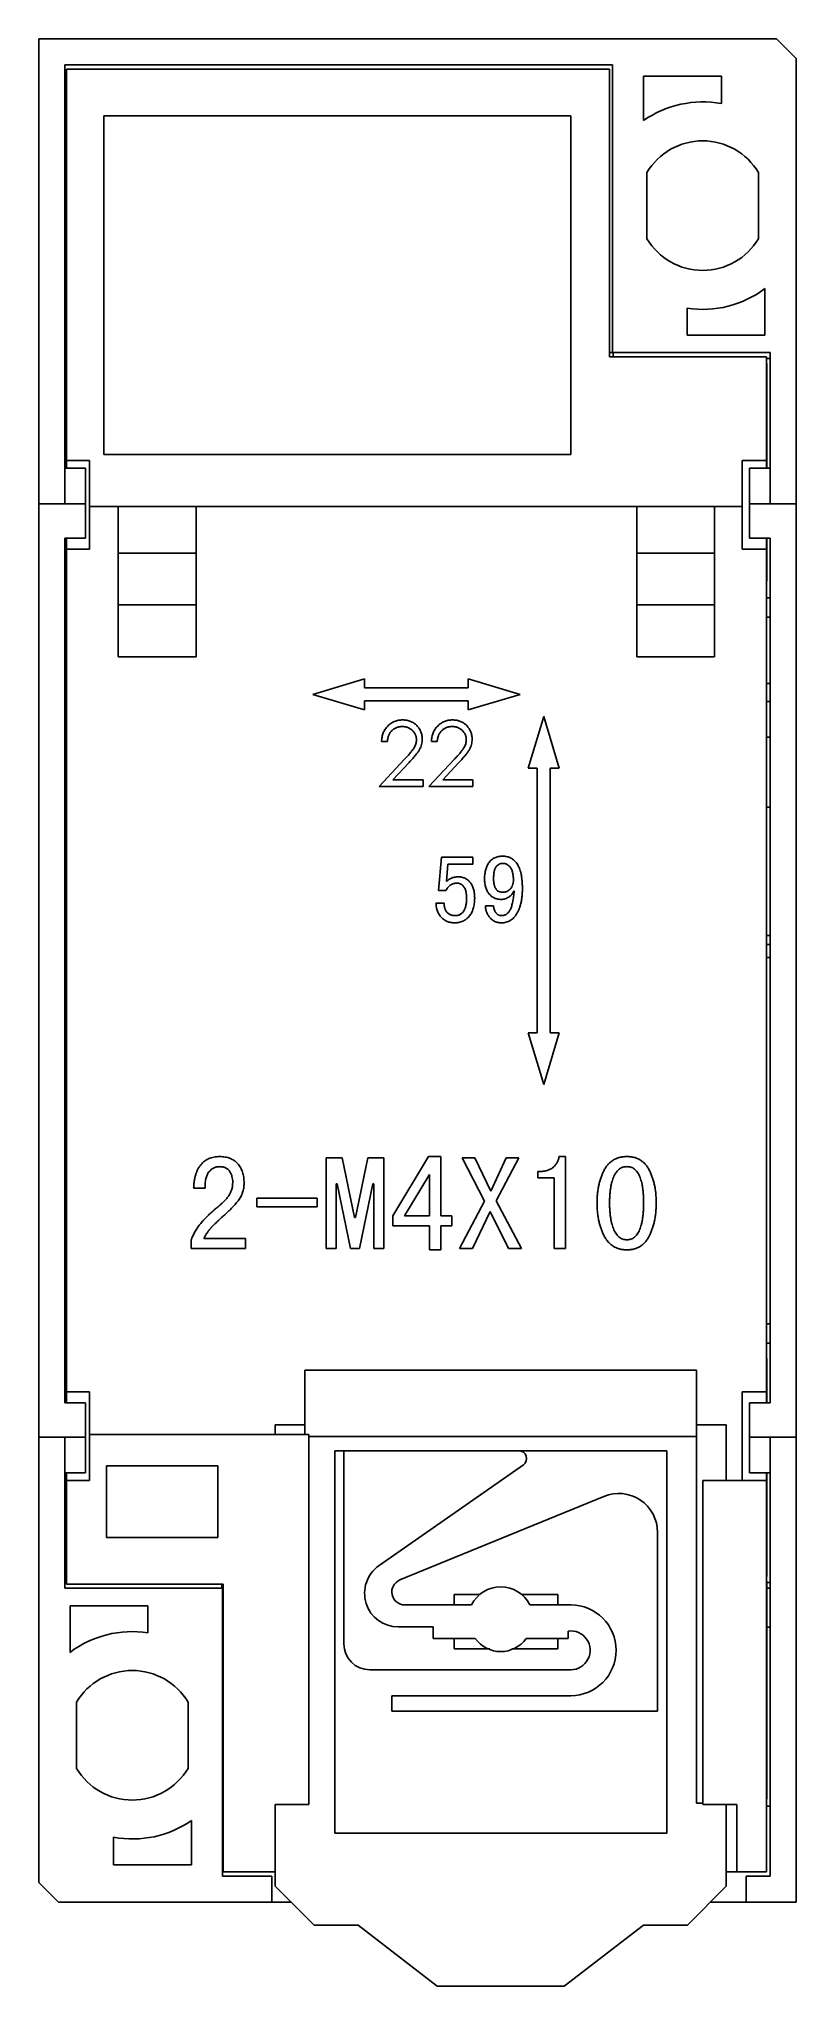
# Model space of a CAD drawing. Header units: millimetres. Extents: x 17.7 to 46.9, y 7.1 to 82.2.
import ezdxf

# ---------------------------------------------------------------- set-up
doc = ezdxf.new("R2010")
doc.units = ezdxf.units.MM
doc.header["$LTSCALE"] = 5.796587
doc.layers.get('0').update_dxf_attribs({"linetype": 'CONTINUOUS'})

msp = doc.modelspace()

# ---------------------------------------------------------------- linework, layer by layer
at = {"color": 7}
for p, q in [((17.709, 82.231), (17.709, 11.121)), ((46.159, 82.231), (17.709, 82.231)), ((46.159, 82.231), (46.909, 81.481)), ((18.709, 64.301), (18.709, 81.231)), ((39.829, 81.231), (18.709, 81.231)), ((39.829, 70.131), (39.829, 81.231)), ((46.909, 10.371), (46.909, 81.481)), ((18.769, 81.071), (18.769, 65.676)), ((39.719, 81.071), (18.769, 81.071)), ((39.719, 81.071), (39.719, 69.971)), ((41.029, 80.801), (41.029, 79.088)), ((44.029, 80.801), (41.029, 80.801)), ((44.029, 79.736), (44.029, 80.801)), ((20.209, 79.271), (20.209, 66.201)), ((38.219, 79.271), (20.209, 79.271)), ((38.219, 66.201), (38.219, 79.271)), ((18.769, 78.531), (18.709, 78.531)), ((41.159, 77.077), (41.159, 74.525)), ((45.459, 74.525), (45.459, 77.077)), ((45.709, 70.801), (45.709, 72.601)), ((18.769, 71.631), (18.709, 71.631)), ((42.709, 71.846), (42.709, 70.801)), ((42.709, 70.801), (45.709, 70.801)), ((18.769, 70.131), (18.709, 70.131)), ((18.769, 69.901), (18.709, 69.901)), ((45.909, 70.131), (39.719, 70.131)), ((39.719, 69.971), (45.769, 69.971)), ((39.859, 69.971), (39.859, 70.131)), ((45.769, 65.676), (45.769, 69.971)), ((45.909, 69.901), (45.769, 69.901)), ((45.909, 70.131), (45.909, 64.301)), ((45.769, 69.711), (45.784, 69.711)), ((45.784, 69.711), (45.784, 65.676)), ((20.209, 66.201), (38.219, 66.201)), ((19.509, 65.676), (18.709, 65.676)), ((19.659, 65.971), (18.769, 65.971)), ((19.509, 65.676), (19.509, 62.976)), ((19.659, 62.551), (19.659, 65.971)), ((44.829, 65.971), (44.829, 62.551)), ((44.829, 65.971), (45.769, 65.971)), ((45.109, 62.976), (45.109, 65.676)), ((45.909, 65.676), (45.109, 65.676)), ((17.709, 64.301), (19.509, 64.301)), ((19.659, 64.201), (44.829, 64.201)), ((20.769, 64.201), (20.769, 58.401)), ((23.769, 58.401), (23.769, 64.201)), ((40.769, 64.201), (40.769, 58.401)), ((43.769, 58.401), (43.769, 64.201)), ((45.109, 64.301), (46.909, 64.301)), ((18.709, 62.976), (18.709, 29.626)), ((19.509, 62.976), (18.709, 62.976)), ((18.769, 62.976), (18.769, 29.626)), ((19.659, 62.551), (18.769, 62.551)), ((23.769, 62.401), (20.769, 62.401)), ((40.769, 62.401), (43.769, 62.401)), ((44.829, 62.551), (45.769, 62.551)), ((45.109, 62.976), (45.909, 62.976)), ((45.769, 29.626), (45.769, 62.976)), ((45.784, 62.976), (45.784, 61.311)), ((45.909, 62.976), (45.909, 29.626)), ((45.784, 61.311), (45.769, 61.311)), ((18.769, 60.674), (18.709, 60.674)), ((20.769, 60.401), (23.769, 60.401)), ((40.769, 60.401), (43.769, 60.401)), ((45.909, 60.676), (45.769, 60.676)), ((18.769, 59.931), (18.709, 59.931)), ((45.909, 59.931), (45.769, 59.931)), ((20.769, 58.401), (23.769, 58.401)), ((40.769, 58.401), (43.769, 58.401)), ((28.269, 56.951), (30.269, 57.551)), ((30.269, 57.201), (30.269, 57.551)), ((34.269, 57.201), (30.269, 57.201)), ((34.269, 57.551), (34.269, 57.201)), ((34.269, 57.551), (36.269, 56.951)), ((45.909, 57.371), (45.769, 57.371)), ((30.269, 56.351), (28.269, 56.951)), ((30.269, 56.351), (30.269, 56.701)), ((30.269, 56.701), (34.269, 56.701)), ((36.269, 56.951), (34.269, 56.351)), ((34.269, 56.701), (34.269, 56.351)), ((45.909, 56.671), (45.769, 56.671)), ((36.579, 54.101), (37.179, 56.101)), ((37.179, 56.101), (37.779, 54.101)), ((31.146, 55.132), (30.921, 55.132)), ((33.069, 55.132), (32.845, 55.132)), ((45.769, 55.301), (45.909, 55.301)), ((30.825, 53.401), (31.795, 54.436)), ((31.986, 54.325), (31.361, 53.657)), ((32.748, 53.401), (33.718, 54.436)), ((33.909, 54.325), (33.284, 53.657)), ((36.579, 54.101), (36.929, 54.101)), ((36.929, 54.101), (36.929, 43.901)), ((37.429, 43.901), (37.429, 54.101)), ((37.429, 54.101), (37.779, 54.101)), ((32.524, 53.401), (30.825, 53.401)), ((31.361, 53.657), (32.524, 53.657)), ((32.524, 53.657), (32.524, 53.401)), ((34.447, 53.401), (32.748, 53.401)), ((33.284, 53.657), (34.447, 53.657)), ((34.447, 53.657), (34.447, 53.401)), ((45.909, 52.601), (45.769, 52.601)), ((33.125, 49.389), (33.229, 50.674)), ((33.229, 50.674), (34.444, 50.674)), ((33.485, 50.396), (33.431, 49.732)), ((34.444, 50.396), (33.485, 50.396)), ((34.444, 50.674), (34.444, 50.396)), ((18.709, 50.061), (18.769, 50.061)), ((18.769, 49.561), (18.709, 49.561)), ((18.769, 49.161), (18.709, 49.161)), ((33.021, 48.903), (33.333, 48.903)), ((33.403, 49.389), (33.125, 49.389)), ((34.931, 48.799), (35.243, 48.799)), ((45.769, 47.651), (45.909, 47.651)), ((45.769, 47.301), (45.909, 47.301)), ((45.909, 46.801), (45.769, 46.801)), ((36.929, 43.901), (36.579, 43.901)), ((37.179, 41.901), (36.579, 43.901)), ((37.779, 43.901), (37.179, 41.901)), ((37.779, 43.901), (37.429, 43.901)), ((18.709, 39.601), (18.769, 39.601)), ((28.78, 39.075), (29.401, 39.075)), ((28.78, 35.575), (28.78, 39.075)), ((29.401, 39.075), (29.878, 36.768)), ((29.919, 36.768), (30.395, 39.075)), ((30.395, 39.075), (31.016, 39.075)), ((31.016, 39.075), (31.016, 35.575)), ((31.357, 36.839), (32.731, 39.124)), ((32.731, 39.124), (33.204, 39.124)), ((33.204, 39.124), (33.204, 36.839)), ((34.03, 39.075), (34.522, 39.075)), ((34.89, 37.398), (34.03, 39.075)), ((34.522, 39.075), (35.135, 37.786)), ((35.135, 37.786), (35.726, 39.075)), ((36.218, 39.075), (35.346, 37.42)), ((35.726, 39.075), (36.218, 39.075)), ((37.773, 39.124), (38.016, 39.124)), ((38.016, 39.124), (38.016, 35.575)), ((32.766, 38.427), (31.811, 36.839)), ((32.766, 36.839), (32.766, 38.427)), ((36.947, 38.298), (36.947, 38.541)), ((24.114, 37.909), (23.676, 37.909)), ((29.212, 38.073), (29.169, 38.073)), ((29.169, 38.073), (29.169, 35.575)), ((29.727, 35.575), (29.212, 38.073)), ((30.585, 38.073), (30.07, 35.575)), ((30.627, 38.073), (30.585, 38.073)), ((30.627, 35.575), (30.627, 38.073)), ((37.579, 38.298), (36.947, 38.298)), ((37.579, 35.575), (37.579, 38.298)), ((18.769, 36.901), (18.709, 36.901)), ((26.107, 37.18), (26.107, 37.52)), ((26.107, 37.52), (28.44, 37.52)), ((28.44, 37.18), (26.107, 37.18)), ((28.44, 37.52), (28.44, 37.18)), ((31.357, 36.45), (31.357, 36.839)), ((31.811, 36.839), (32.766, 36.839)), ((33.204, 36.839), (33.634, 36.839)), ((33.634, 36.839), (33.634, 36.45)), ((33.933, 35.575), (34.89, 37.398)), ((35.113, 37.009), (34.424, 35.575)), ((35.823, 35.575), (35.113, 37.009)), ((35.346, 37.42), (36.315, 35.575)), ((29.878, 36.768), (29.919, 36.768)), ((32.766, 36.45), (31.357, 36.45)), ((32.766, 35.527), (32.766, 36.45)), ((33.634, 36.45), (33.204, 36.45)), ((33.204, 36.45), (33.204, 35.527)), ((18.709, 35.931), (18.769, 35.931)), ((23.579, 35.575), (23.579, 35.903)), ((25.669, 35.575), (23.579, 35.575)), ((24.065, 35.964), (25.669, 35.964)), ((25.669, 35.964), (25.669, 35.575)), ((29.169, 35.575), (28.78, 35.575)), ((30.07, 35.575), (29.727, 35.575)), ((31.016, 35.575), (30.627, 35.575)), ((33.204, 35.527), (32.766, 35.527)), ((34.424, 35.575), (33.933, 35.575)), ((36.315, 35.575), (35.823, 35.575)), ((38.016, 35.575), (37.579, 35.575)), ((18.709, 35.231), (18.769, 35.231)), ((18.709, 32.671), (18.769, 32.671)), ((45.769, 32.671), (45.909, 32.671)), ((18.709, 31.924), (18.769, 31.924)), ((45.769, 31.926), (45.909, 31.926)), ((43.069, 30.879), (27.969, 30.879)), ((27.969, 30.879), (27.969, 28.401)), ((43.069, 14.179), (43.069, 30.879)), ((45.769, 31.331), (45.784, 31.331)), ((45.784, 31.331), (45.784, 29.626)), ((19.659, 30.051), (18.769, 30.051)), ((19.659, 26.631), (19.659, 30.051)), ((44.829, 30.051), (45.769, 30.051)), ((44.829, 26.631), (44.829, 30.051)), ((19.509, 29.626), (18.709, 29.626)), ((19.509, 29.626), (19.509, 26.926)), ((45.109, 29.626), (45.909, 29.626)), ((45.109, 26.926), (45.109, 29.626)), ((27.969, 28.779), (26.819, 28.779)), ((26.819, 28.401), (26.819, 28.779)), ((44.219, 28.779), (43.069, 28.779)), ((44.219, 28.779), (44.219, 26.631)), ((19.509, 28.301), (17.709, 28.301)), ((18.709, 22.471), (18.709, 28.301)), ((28.119, 28.401), (19.659, 28.401)), ((28.119, 28.401), (28.119, 14.131)), ((28.119, 28.329), (43.069, 28.329)), ((45.109, 28.301), (46.909, 28.301)), ((45.909, 11.371), (45.909, 28.301)), ((24.609, 27.201), (20.309, 27.201)), ((20.309, 27.201), (20.309, 24.431)), ((24.609, 24.431), (24.609, 27.201)), ((29.119, 27.779), (41.919, 27.779)), ((29.119, 27.779), (29.119, 13.029)), ((29.469, 20.329), (29.469, 27.779)), ((30.824, 23.345), (36.391, 27.233)), ((41.919, 13.029), (41.919, 27.779)), ((18.709, 26.926), (19.509, 26.926)), ((18.769, 26.926), (18.769, 22.631)), ((19.659, 26.631), (18.769, 26.631)), ((43.319, 26.631), (45.769, 26.631)), ((43.319, 14.131), (43.319, 26.631)), ((45.109, 26.926), (45.909, 26.926)), ((45.769, 11.531), (45.769, 26.926)), ((45.784, 26.926), (45.784, 22.931)), ((39.5, 26.017), (31.629, 22.792)), ((20.309, 24.431), (24.609, 24.431)), ((41.569, 24.629), (41.569, 17.729)), ((18.709, 22.701), (18.769, 22.701)), ((24.819, 22.631), (18.769, 22.631)), ((24.759, 22.631), (24.759, 22.471)), ((24.819, 11.531), (24.819, 22.631)), ((45.784, 22.931), (45.769, 22.931)), ((45.769, 22.741), (45.784, 22.741)), ((45.784, 22.741), (45.784, 14.341)), ((45.784, 22.701), (45.909, 22.701)), ((18.709, 22.471), (24.819, 22.471)), ((21.909, 21.801), (18.909, 21.801)), ((18.909, 21.801), (18.909, 20.001)), ((21.909, 20.756), (21.909, 21.801)), ((24.789, 22.471), (24.789, 11.371)), ((34.396, 21.829), (31.819, 21.829)), ((34.721, 22.231), (33.719, 22.231)), ((33.719, 22.231), (33.719, 21.829)), ((37.719, 22.231), (36.317, 22.231)), ((38.219, 21.829), (36.641, 21.829)), ((37.719, 21.829), (37.719, 22.231)), ((45.784, 22.471), (45.909, 22.471)), ((31.569, 20.979), (32.919, 20.979)), ((32.919, 20.979), (32.919, 20.529)), ((32.919, 20.529), (34.539, 20.529)), ((33.719, 20.529), (33.719, 20.131)), ((36.499, 20.529), (38.119, 20.529)), ((37.719, 20.131), (37.719, 20.529)), ((38.119, 20.529), (38.119, 20.823)), ((45.909, 20.971), (45.784, 20.971)), ((33.719, 20.131), (35.095, 20.131)), ((35.943, 20.131), (37.719, 20.131)), ((38.219, 19.329), (30.469, 19.329)), ((19.159, 18.077), (19.159, 15.525)), ((23.459, 15.525), (23.459, 18.077)), ((31.319, 18.329), (38.219, 18.329)), ((31.319, 17.729), (31.319, 18.329)), ((41.569, 17.729), (31.319, 17.729)), ((45.784, 14.341), (45.769, 14.341)), ((28.119, 14.131), (26.819, 14.131)), ((26.819, 10.979), (26.819, 14.131)), ((43.069, 14.179), (43.319, 14.179)), ((44.619, 14.131), (43.319, 14.131)), ((44.219, 14.131), (44.219, 10.979)), ((44.619, 11.531), (44.619, 14.131)), ((45.769, 14.071), (45.909, 14.071)), ((20.589, 12.866), (20.589, 11.801)), ((23.589, 11.801), (23.589, 13.514)), ((29.119, 13.029), (41.919, 13.029)), ((20.589, 11.801), (23.589, 11.801)), ((24.789, 11.371), (26.689, 11.371)), ((26.819, 11.531), (24.819, 11.531)), ((26.689, 11.371), (26.689, 10.371)), ((44.219, 11.531), (45.769, 11.531)), ((44.989, 11.371), (45.909, 11.371)), ((44.989, 10.371), (44.989, 11.371)), ((18.459, 10.371), (17.709, 11.121)), ((28.319, 9.479), (26.819, 10.979)), ((44.219, 10.979), (42.719, 9.479)), ((18.459, 10.371), (27.427, 10.371)), ((43.611, 10.371), (46.909, 10.371)), ((30.019, 9.479), (28.319, 9.479)), ((33.069, 7.129), (30.019, 9.479)), ((41.019, 9.479), (37.969, 7.129)), ((42.719, 9.479), (41.019, 9.479)), ((37.969, 7.129), (33.069, 7.129))]:
    msp.add_line(p, q, dxfattribs=at)
for centre, radius, start, end in [((43.309, 75.801), 4, 79.63024, 124.75023), ((43.309, 75.801), 2.5, 30.68342, 149.31658), ((43.309, 75.801), 2.5, 210.68342, 329.31658), ((43.309, 75.801), 4, 261.37307, 306.8699), ((36.219, 27.479), 0.3, 304.93638, 90), ((40.069, 24.629), 1.5, 0, 112.28295), ((31.569, 22.279), 1.3, 124.93638, 270), ((31.819, 22.329), 0.5, 112.28295, 270), ((35.519, 21.279), 1.25, 26.10388, 153.89612), ((38.219, 20.079), 1.75, 270, 90), ((21.309, 16.801), 4, 81.37307, 126.8699), ((30.469, 20.329), 1, 180, 270), ((35.519, 21.239), 1.21, 215.92862, 324.07138), ((38.219, 20.079), 0.75, 270, 97.66226), ((21.309, 16.801), 2.5, 30.68342, 149.31658), ((21.309, 16.801), 2.5, 210.68342, 329.31658), ((21.309, 16.801), 4, 259.63024, 304.75023)]:
    msp.add_arc(centre, radius, start, end, dxfattribs=at)
for points, knots in [([(30.921, 55.132), (30.923, 55.162), (30.926, 55.22), (30.939, 55.305), (30.959, 55.387), (30.986, 55.464), (31.02, 55.537), (31.06, 55.606), (31.108, 55.671), (31.162, 55.731), (31.222, 55.787), (31.285, 55.834), (31.352, 55.874), (31.422, 55.908), (31.496, 55.933), (31.573, 55.952), (31.654, 55.963), (31.709, 55.965), (31.737, 55.965)], [0, 0, 0, 0, 0.068791, 0.135103, 0.198979, 0.261904, 0.323495, 0.385195, 0.446969, 0.509765, 0.572251, 0.633405, 0.693251, 0.752583, 0.812579, 0.873275, 0.93555, 1, 1, 1, 1]), ([(31.725, 55.709), (31.706, 55.708), (31.667, 55.707), (31.611, 55.7), (31.557, 55.689), (31.506, 55.671), (31.457, 55.651), (31.411, 55.624), (31.367, 55.594), (31.326, 55.558), (31.288, 55.518), (31.255, 55.474), (31.226, 55.426), (31.201, 55.375), (31.18, 55.32), (31.165, 55.26), (31.152, 55.197), (31.148, 55.154), (31.146, 55.132)], [0, 0, 0, 0, 0.06443, 0.12653, 0.186744, 0.245898, 0.304053, 0.362196, 0.420655, 0.480331, 0.540663, 0.600744, 0.661982, 0.72448, 0.789067, 0.856333, 0.926362, 1, 1, 1, 1]), ([(32.268, 55.202), (32.267, 55.219), (32.266, 55.253), (32.258, 55.302), (32.246, 55.349), (32.229, 55.395), (32.207, 55.439), (32.179, 55.481), (32.148, 55.522), (32.111, 55.56), (32.071, 55.594), (32.028, 55.625), (31.983, 55.651), (31.936, 55.672), (31.886, 55.689), (31.835, 55.7), (31.781, 55.707), (31.744, 55.708), (31.725, 55.709)], [0, 0, 0, 0, 0.061965, 0.122122, 0.180988, 0.239933, 0.299906, 0.359989, 0.421776, 0.486576, 0.551535, 0.615018, 0.677259, 0.73973, 0.80305, 0.866495, 0.931973, 1, 1, 1, 1]), ([(31.737, 55.965), (31.764, 55.965), (31.818, 55.963), (31.897, 55.952), (31.972, 55.936), (32.042, 55.911), (32.109, 55.88), (32.171, 55.841), (32.231, 55.797), (32.284, 55.744), (32.333, 55.689), (32.375, 55.629), (32.411, 55.567), (32.441, 55.503), (32.464, 55.436), (32.48, 55.367), (32.49, 55.295), (32.491, 55.247), (32.492, 55.222)], [0, 0, 0, 0, 0.06948, 0.136525, 0.200801, 0.263983, 0.325711, 0.387271, 0.449493, 0.512955, 0.576266, 0.637575, 0.697901, 0.757558, 0.816588, 0.876646, 0.937286, 1, 1, 1, 1]), ([(32.845, 55.132), (32.846, 55.162), (32.849, 55.22), (32.862, 55.305), (32.882, 55.387), (32.909, 55.464), (32.943, 55.537), (32.983, 55.606), (33.031, 55.671), (33.086, 55.731), (33.145, 55.787), (33.208, 55.834), (33.275, 55.874), (33.346, 55.908), (33.419, 55.933), (33.497, 55.952), (33.577, 55.963), (33.632, 55.965), (33.66, 55.965)], [0, 0, 0, 0, 0.068791, 0.135103, 0.198979, 0.261904, 0.323495, 0.385195, 0.446969, 0.509765, 0.572251, 0.633405, 0.693251, 0.752583, 0.812579, 0.873275, 0.93555, 1, 1, 1, 1]), ([(33.648, 55.709), (33.629, 55.708), (33.59, 55.707), (33.534, 55.7), (33.48, 55.689), (33.429, 55.671), (33.38, 55.651), (33.334, 55.624), (33.29, 55.594), (33.249, 55.558), (33.211, 55.518), (33.178, 55.474), (33.149, 55.426), (33.124, 55.375), (33.103, 55.32), (33.088, 55.26), (33.075, 55.197), (33.071, 55.154), (33.069, 55.132)], [0, 0, 0, 0, 0.06443, 0.12653, 0.186744, 0.245898, 0.304053, 0.362196, 0.420655, 0.480331, 0.540663, 0.600744, 0.661982, 0.72448, 0.789067, 0.856333, 0.926362, 1, 1, 1, 1]), ([(34.191, 55.202), (34.19, 55.219), (34.189, 55.253), (34.181, 55.302), (34.17, 55.349), (34.152, 55.395), (34.13, 55.439), (34.102, 55.481), (34.071, 55.522), (34.034, 55.56), (33.994, 55.594), (33.951, 55.625), (33.906, 55.651), (33.859, 55.672), (33.809, 55.689), (33.758, 55.7), (33.704, 55.707), (33.667, 55.708), (33.648, 55.709)], [0, 0, 0, 0, 0.061965, 0.122122, 0.180988, 0.239933, 0.299906, 0.359989, 0.421776, 0.486576, 0.551535, 0.615018, 0.677259, 0.73973, 0.80305, 0.866495, 0.931973, 1, 1, 1, 1]), ([(33.66, 55.965), (33.687, 55.965), (33.741, 55.963), (33.82, 55.952), (33.895, 55.936), (33.965, 55.911), (34.032, 55.88), (34.094, 55.841), (34.154, 55.797), (34.207, 55.744), (34.256, 55.689), (34.298, 55.629), (34.334, 55.567), (34.364, 55.503), (34.387, 55.436), (34.403, 55.367), (34.413, 55.295), (34.414, 55.247), (34.415, 55.222)], [0, 0, 0, 0, 0.06948, 0.136525, 0.200801, 0.263983, 0.325711, 0.387271, 0.449493, 0.512955, 0.576266, 0.637575, 0.697901, 0.757558, 0.816588, 0.876646, 0.937286, 1, 1, 1, 1]), ([(31.795, 54.436), (31.818, 54.46), (31.864, 54.508), (31.928, 54.577), (31.986, 54.641), (32.037, 54.7), (32.081, 54.755), (32.12, 54.803), (32.152, 54.848), (32.186, 54.9), (32.219, 54.964), (32.247, 55.041), (32.265, 55.121), (32.267, 55.175), (32.268, 55.202)], [0, 0, 0, 0, 0.110803, 0.212829, 0.306101, 0.390647, 0.466924, 0.534481, 0.593587, 0.644557, 0.7362, 0.825024, 0.911986, 1, 1, 1, 1]), ([(32.492, 55.222), (32.491, 55.187), (32.488, 55.118), (32.468, 55.017), (32.436, 54.918), (32.397, 54.839), (32.358, 54.776), (32.323, 54.723), (32.282, 54.667), (32.235, 54.606), (32.181, 54.542), (32.122, 54.473), (32.056, 54.4), (32.01, 54.351), (31.986, 54.325)], [0, 0, 0, 0, 0.098701, 0.195671, 0.29242, 0.391339, 0.444459, 0.504225, 0.570348, 0.642914, 0.72229, 0.807923, 0.90047, 1, 1, 1, 1]), ([(33.718, 54.436), (33.742, 54.46), (33.787, 54.508), (33.851, 54.577), (33.909, 54.641), (33.96, 54.7), (34.004, 54.755), (34.043, 54.803), (34.075, 54.848), (34.109, 54.9), (34.142, 54.964), (34.17, 55.041), (34.188, 55.121), (34.19, 55.175), (34.191, 55.202)], [0, 0, 0, 0, 0.110803, 0.212829, 0.306101, 0.390647, 0.466924, 0.534481, 0.593587, 0.644557, 0.7362, 0.825024, 0.911986, 1, 1, 1, 1]), ([(34.415, 55.222), (34.414, 55.187), (34.411, 55.118), (34.391, 55.017), (34.359, 54.918), (34.32, 54.839), (34.281, 54.776), (34.246, 54.723), (34.205, 54.667), (34.158, 54.606), (34.104, 54.542), (34.045, 54.473), (33.979, 54.4), (33.933, 54.351), (33.909, 54.325)], [0, 0, 0, 0, 0.098701, 0.195671, 0.29242, 0.391339, 0.444459, 0.504225, 0.570348, 0.642914, 0.72229, 0.807923, 0.90047, 1, 1, 1, 1]), ([(34.896, 49.846), (34.896, 49.877), (34.897, 49.939), (34.906, 50.028), (34.919, 50.114), (34.939, 50.194), (34.963, 50.271), (34.993, 50.342), (35.029, 50.409), (35.069, 50.471), (35.116, 50.527), (35.168, 50.576), (35.226, 50.618), (35.29, 50.651), (35.359, 50.677), (35.433, 50.696), (35.513, 50.707), (35.567, 50.708), (35.596, 50.709)], [0, 0, 0, 0, 0.074979, 0.146344, 0.214822, 0.280431, 0.343773, 0.404971, 0.465097, 0.523875, 0.581673, 0.63806, 0.694242, 0.750695, 0.808773, 0.869262, 0.932737, 1, 1, 1, 1]), ([(35.588, 50.431), (35.565, 50.43), (35.521, 50.427), (35.458, 50.401), (35.399, 50.362), (35.354, 50.317), (35.321, 50.272), (35.301, 50.23), (35.282, 50.182), (35.268, 50.128), (35.257, 50.067), (35.249, 49.999), (35.244, 49.925), (35.243, 49.873), (35.243, 49.846)], [0, 0, 0, 0, 0.087013, 0.173381, 0.266103, 0.367127, 0.422433, 0.483454, 0.550845, 0.624838, 0.706239, 0.795464, 0.893541, 1, 1, 1, 1]), ([(36.007, 49.788), (36.007, 49.814), (36.006, 49.864), (36.001, 49.937), (35.992, 50.005), (35.98, 50.068), (35.964, 50.126), (35.945, 50.179), (35.922, 50.227), (35.896, 50.27), (35.866, 50.308), (35.834, 50.341), (35.799, 50.369), (35.762, 50.392), (35.722, 50.409), (35.679, 50.422), (35.634, 50.429), (35.603, 50.43), (35.588, 50.431)], [0, 0, 0, 0, 0.090415, 0.174767, 0.253875, 0.328111, 0.397703, 0.462437, 0.523647, 0.582004, 0.637006, 0.68983, 0.741202, 0.791374, 0.841409, 0.892457, 0.945296, 1, 1, 1, 1]), ([(35.596, 50.709), (35.624, 50.708), (35.68, 50.707), (35.761, 50.692), (35.838, 50.669), (35.91, 50.637), (35.977, 50.595), (36.04, 50.544), (36.098, 50.484), (36.152, 50.415), (36.2, 50.335), (36.242, 50.244), (36.277, 50.141), (36.305, 50.027), (36.327, 49.901), (36.342, 49.765), (36.352, 49.617), (36.354, 49.514), (36.354, 49.461)], [0, 0, 0, 0, 0.051893, 0.101821, 0.15007, 0.197798, 0.245526, 0.294347, 0.345004, 0.397957, 0.454229, 0.514933, 0.580597, 0.652092, 0.729212, 0.812946, 0.90293, 1, 1, 1, 1]), ([(33.833, 49.667), (33.811, 49.667), (33.767, 49.665), (33.705, 49.653), (33.647, 49.634), (33.593, 49.606), (33.543, 49.568), (33.494, 49.519), (33.446, 49.459), (33.418, 49.413), (33.403, 49.389)], [0, 0, 0, 0, 0.123667, 0.240212, 0.352266, 0.460918, 0.57495, 0.701293, 0.842697, 1, 1, 1, 1]), ([(33.431, 49.732), (33.446, 49.746), (33.475, 49.774), (33.521, 49.81), (33.569, 49.841), (33.62, 49.867), (33.676, 49.887), (33.741, 49.9), (33.814, 49.909), (33.866, 49.91), (33.893, 49.91)], [0, 0, 0, 0, 0.119361, 0.234207, 0.345463, 0.45366, 0.567438, 0.695429, 0.839683, 1, 1, 1, 1]), ([(34.201, 49.087), (34.201, 49.111), (34.2, 49.157), (34.196, 49.224), (34.188, 49.287), (34.177, 49.344), (34.163, 49.397), (34.147, 49.445), (34.126, 49.488), (34.103, 49.526), (34.076, 49.559), (34.048, 49.588), (34.017, 49.612), (33.985, 49.633), (33.95, 49.648), (33.913, 49.66), (33.874, 49.666), (33.847, 49.667), (33.833, 49.667)], [0, 0, 0, 0, 0.093325, 0.179794, 0.261152, 0.336824, 0.407273, 0.472064, 0.533562, 0.591193, 0.645645, 0.697732, 0.747693, 0.797143, 0.846149, 0.895405, 0.946611, 1, 1, 1, 1]), ([(33.893, 49.91), (33.916, 49.91), (33.96, 49.909), (34.024, 49.898), (34.085, 49.882), (34.143, 49.857), (34.198, 49.827), (34.249, 49.791), (34.297, 49.746), (34.342, 49.697), (34.383, 49.64), (34.418, 49.578), (34.447, 49.509), (34.472, 49.435), (34.491, 49.355), (34.504, 49.27), (34.512, 49.179), (34.513, 49.116), (34.514, 49.084)], [0, 0, 0, 0, 0.057937, 0.113254, 0.167365, 0.220926, 0.274187, 0.328709, 0.384211, 0.442037, 0.501876, 0.563525, 0.627071, 0.693924, 0.76399, 0.838183, 0.916898, 1, 1, 1, 1]), ([(35.532, 49.042), (35.509, 49.043), (35.464, 49.044), (35.398, 49.054), (35.335, 49.07), (35.276, 49.093), (35.22, 49.123), (35.167, 49.158), (35.118, 49.202), (35.072, 49.25), (35.03, 49.305), (34.994, 49.366), (34.964, 49.432), (34.939, 49.504), (34.92, 49.582), (34.905, 49.665), (34.897, 49.753), (34.896, 49.814), (34.896, 49.846)], [0, 0, 0, 0, 0.059739, 0.116754, 0.172597, 0.227044, 0.281688, 0.336814, 0.392774, 0.45094, 0.510615, 0.571697, 0.634344, 0.700024, 0.769311, 0.841768, 0.91868, 1, 1, 1, 1]), ([(35.243, 49.846), (35.243, 49.826), (35.243, 49.787), (35.248, 49.73), (35.253, 49.676), (35.263, 49.626), (35.274, 49.579), (35.289, 49.536), (35.305, 49.495), (35.325, 49.459), (35.347, 49.426), (35.372, 49.398), (35.4, 49.373), (35.432, 49.354), (35.467, 49.338), (35.504, 49.328), (35.545, 49.321), (35.573, 49.32), (35.588, 49.32)], [0, 0, 0, 0, 0.084571, 0.164789, 0.240669, 0.312688, 0.380126, 0.443724, 0.504551, 0.562491, 0.61785, 0.670737, 0.722628, 0.77463, 0.827148, 0.881874, 0.938982, 1, 1, 1, 1]), ([(35.588, 49.32), (35.603, 49.32), (35.634, 49.321), (35.679, 49.327), (35.722, 49.337), (35.762, 49.352), (35.799, 49.371), (35.834, 49.394), (35.866, 49.42), (35.895, 49.452), (35.922, 49.485), (35.945, 49.521), (35.964, 49.56), (35.979, 49.601), (35.992, 49.645), (36, 49.69), (36.006, 49.738), (36.007, 49.771), (36.007, 49.788)], [0, 0, 0, 0, 0.066805, 0.131028, 0.192609, 0.252312, 0.310629, 0.369348, 0.428177, 0.488405, 0.549627, 0.609634, 0.670354, 0.732751, 0.795865, 0.861456, 0.929393, 1, 1, 1, 1]), ([(33.738, 48.139), (33.713, 48.14), (33.664, 48.141), (33.592, 48.151), (33.523, 48.167), (33.458, 48.19), (33.396, 48.219), (33.338, 48.254), (33.283, 48.296), (33.232, 48.344), (33.185, 48.398), (33.144, 48.456), (33.109, 48.52), (33.08, 48.588), (33.056, 48.66), (33.039, 48.737), (33.026, 48.819), (33.022, 48.875), (33.021, 48.903)], [0, 0, 0, 0, 0.064411, 0.126086, 0.185944, 0.244366, 0.302148, 0.360108, 0.418905, 0.478834, 0.539545, 0.600038, 0.661597, 0.724636, 0.789347, 0.856388, 0.926642, 1, 1, 1, 1]), ([(33.333, 48.903), (33.334, 48.885), (33.334, 48.85), (33.34, 48.799), (33.348, 48.751), (33.36, 48.705), (33.375, 48.662), (33.394, 48.622), (33.417, 48.584), (33.443, 48.55), (33.472, 48.519), (33.504, 48.491), (33.539, 48.468), (33.578, 48.449), (33.619, 48.435), (33.663, 48.424), (33.71, 48.418), (33.743, 48.418), (33.759, 48.417)], [0, 0, 0, 0, 0.073412, 0.143477, 0.210501, 0.274861, 0.336984, 0.397658, 0.456512, 0.515807, 0.574004, 0.631325, 0.688064, 0.746736, 0.805818, 0.867484, 0.931746, 1, 1, 1, 1]), ([(34.514, 49.084), (34.513, 49.048), (34.512, 48.978), (34.502, 48.876), (34.485, 48.78), (34.462, 48.69), (34.433, 48.606), (34.396, 48.528), (34.353, 48.456), (34.303, 48.39), (34.248, 48.331), (34.188, 48.28), (34.124, 48.236), (34.055, 48.201), (33.982, 48.173), (33.904, 48.154), (33.823, 48.141), (33.767, 48.14), (33.738, 48.139)], [0, 0, 0, 0, 0.077959, 0.152284, 0.222615, 0.290101, 0.354457, 0.416605, 0.477146, 0.536967, 0.595717, 0.652661, 0.70822, 0.764016, 0.820442, 0.878094, 0.937758, 1, 1, 1, 1]), ([(33.759, 48.417), (33.776, 48.418), (33.808, 48.419), (33.856, 48.427), (33.901, 48.439), (33.944, 48.457), (33.983, 48.481), (34.019, 48.509), (34.053, 48.542), (34.084, 48.581), (34.112, 48.625), (34.136, 48.675), (34.156, 48.73), (34.173, 48.79), (34.185, 48.856), (34.194, 48.928), (34.201, 49.006), (34.201, 49.059), (34.201, 49.087)], [0, 0, 0, 0, 0.055215, 0.108024, 0.159638, 0.209842, 0.2601, 0.310926, 0.36305, 0.417614, 0.47447, 0.535045, 0.599715, 0.66878, 0.743181, 0.822939, 0.908292, 1, 1, 1, 1]), ([(36.035, 49.379), (36.022, 49.353), (35.997, 49.303), (35.948, 49.236), (35.892, 49.177), (35.829, 49.129), (35.76, 49.09), (35.687, 49.062), (35.611, 49.045), (35.558, 49.043), (35.532, 49.042)], [0, 0, 0, 0, 0.134437, 0.262453, 0.388168, 0.511926, 0.634346, 0.754918, 0.875284, 1, 1, 1, 1]), ([(36.354, 49.461), (36.354, 49.412), (36.352, 49.317), (36.343, 49.177), (36.326, 49.045), (36.303, 48.921), (36.273, 48.804), (36.238, 48.695), (36.195, 48.593), (36.146, 48.5), (36.091, 48.415), (36.029, 48.342), (35.962, 48.279), (35.889, 48.228), (35.81, 48.188), (35.725, 48.159), (35.635, 48.142), (35.573, 48.14), (35.541, 48.139)], [0, 0, 0, 0, 0.084811, 0.165106, 0.241752, 0.314289, 0.383724, 0.449916, 0.513144, 0.574303, 0.632358, 0.687441, 0.739913, 0.790947, 0.84146, 0.892316, 0.944844, 1, 1, 1, 1]), ([(35.547, 48.417), (35.566, 48.418), (35.602, 48.419), (35.654, 48.431), (35.703, 48.45), (35.748, 48.477), (35.79, 48.511), (35.828, 48.553), (35.861, 48.603), (35.892, 48.66), (35.918, 48.724), (35.943, 48.796), (35.965, 48.875), (35.984, 48.961), (36.001, 49.055), (36.015, 49.157), (36.027, 49.265), (36.032, 49.34), (36.035, 49.379)], [0, 0, 0, 0, 0.046866, 0.091465, 0.135304, 0.178858, 0.22411, 0.271164, 0.32164, 0.375785, 0.434531, 0.498608, 0.567558, 0.642288, 0.722853, 0.809398, 0.90163, 1, 1, 1, 1]), ([(35.541, 48.139), (35.518, 48.14), (35.474, 48.141), (35.41, 48.151), (35.349, 48.167), (35.292, 48.19), (35.237, 48.219), (35.187, 48.255), (35.14, 48.296), (35.097, 48.344), (35.058, 48.396), (35.024, 48.449), (34.995, 48.504), (34.972, 48.561), (34.953, 48.618), (34.94, 48.677), (34.932, 48.738), (34.931, 48.779), (34.931, 48.799)], [0, 0, 0, 0, 0.067355, 0.132117, 0.194361, 0.256222, 0.317147, 0.378263, 0.441297, 0.506224, 0.57133, 0.634539, 0.696423, 0.75698, 0.817377, 0.877931, 0.938632, 1, 1, 1, 1]), ([(35.243, 48.799), (35.244, 48.775), (35.246, 48.728), (35.263, 48.659), (35.289, 48.594), (35.319, 48.544), (35.347, 48.507), (35.371, 48.483), (35.397, 48.463), (35.423, 48.446), (35.452, 48.434), (35.483, 48.424), (35.514, 48.418), (35.536, 48.417), (35.547, 48.417)], [0, 0, 0, 0, 0.13249, 0.260918, 0.389342, 0.519105, 0.583974, 0.646252, 0.705336, 0.763368, 0.821192, 0.878808, 0.938875, 1, 1, 1, 1]), ([(23.676, 37.909), (23.679, 37.956), (23.683, 38.049), (23.699, 38.183), (23.723, 38.309), (23.754, 38.426), (23.792, 38.535), (23.837, 38.636), (23.891, 38.727), (23.95, 38.811), (24.018, 38.885), (24.092, 38.949), (24.174, 39.004), (24.262, 39.047), (24.357, 39.082), (24.458, 39.106), (24.566, 39.122), (24.641, 39.123), (24.679, 39.124)], [0, 0, 0, 0, 0.080456, 0.156157, 0.22786, 0.295922, 0.360622, 0.422548, 0.481881, 0.539375, 0.595598, 0.650401, 0.704889, 0.760279, 0.816216, 0.87464, 0.935885, 1, 1, 1, 1]), ([(24.679, 39.124), (24.715, 39.123), (24.786, 39.121), (24.89, 39.108), (24.987, 39.087), (25.078, 39.057), (25.162, 39.018), (25.24, 38.97), (25.311, 38.913), (25.376, 38.848), (25.434, 38.776), (25.484, 38.697), (25.526, 38.612), (25.561, 38.521), (25.587, 38.424), (25.607, 38.321), (25.618, 38.211), (25.62, 38.137), (25.62, 38.099)], [0, 0, 0, 0, 0.069347, 0.135293, 0.197867, 0.258273, 0.316612, 0.374297, 0.431482, 0.48932, 0.547858, 0.607124, 0.666729, 0.728116, 0.7915, 0.858123, 0.927306, 1, 1, 1, 1]), ([(36.947, 38.541), (36.976, 38.541), (37.034, 38.542), (37.117, 38.549), (37.195, 38.56), (37.269, 38.576), (37.337, 38.596), (37.4, 38.621), (37.458, 38.651), (37.511, 38.685), (37.56, 38.725), (37.604, 38.768), (37.644, 38.816), (37.679, 38.869), (37.709, 38.926), (37.735, 38.988), (37.757, 39.054), (37.768, 39.1), (37.773, 39.124)], [0, 0, 0, 0, 0.079095, 0.154325, 0.225274, 0.292257, 0.355652, 0.416535, 0.474762, 0.531485, 0.586734, 0.642165, 0.697846, 0.754372, 0.81231, 0.872189, 0.934699, 1, 1, 1, 1]), ([(39.232, 37.336), (39.232, 37.397), (39.234, 37.515), (39.248, 37.691), (39.268, 37.859), (39.3, 38.021), (39.338, 38.176), (39.386, 38.324), (39.442, 38.465), (39.507, 38.599), (39.58, 38.722), (39.665, 38.83), (39.761, 38.92), (39.866, 38.996), (39.981, 39.053), (40.107, 39.095), (40.243, 39.119), (40.336, 39.122), (40.385, 39.124)], [0, 0, 0, 0, 0.076155, 0.149619, 0.220896, 0.289678, 0.35666, 0.421634, 0.485399, 0.548084, 0.608395, 0.665307, 0.720063, 0.773534, 0.827383, 0.88208, 0.939376, 1, 1, 1, 1]), ([(40.385, 39.124), (40.433, 39.122), (40.526, 39.119), (40.661, 39.095), (40.786, 39.054), (40.9, 38.995), (41.004, 38.921), (41.098, 38.83), (41.18, 38.722), (41.251, 38.599), (41.313, 38.465), (41.367, 38.324), (41.414, 38.176), (41.451, 38.021), (41.48, 37.859), (41.501, 37.691), (41.513, 37.515), (41.515, 37.397), (41.516, 37.336)], [0, 0, 0, 0, 0.060592, 0.117844, 0.1728, 0.226333, 0.279536, 0.333858, 0.390448, 0.450553, 0.513121, 0.57684, 0.641926, 0.709149, 0.778081, 0.849695, 0.923484, 1, 1, 1, 1]), ([(24.67, 38.735), (24.652, 38.734), (24.616, 38.733), (24.562, 38.725), (24.511, 38.71), (24.461, 38.69), (24.413, 38.665), (24.367, 38.633), (24.322, 38.596), (24.279, 38.553), (24.239, 38.503), (24.206, 38.444), (24.177, 38.376), (24.154, 38.299), (24.135, 38.214), (24.123, 38.12), (24.114, 38.017), (24.114, 37.946), (24.114, 37.909)], [0, 0, 0, 0, 0.048769, 0.096691, 0.14379, 0.191764, 0.239862, 0.28901, 0.340878, 0.394438, 0.451264, 0.511241, 0.576067, 0.647519, 0.724984, 0.80896, 0.900563, 1, 1, 1, 1]), ([(25.183, 38.119), (25.182, 38.162), (25.179, 38.244), (25.156, 38.362), (25.117, 38.468), (25.072, 38.547), (25.029, 38.603), (24.99, 38.638), (24.948, 38.669), (24.901, 38.693), (24.85, 38.712), (24.794, 38.726), (24.733, 38.733), (24.692, 38.734), (24.67, 38.735)], [0, 0, 0, 0, 0.140398, 0.270465, 0.393198, 0.511675, 0.569261, 0.625328, 0.682738, 0.740203, 0.79986, 0.862583, 0.929012, 1, 1, 1, 1]), ([(40.385, 38.735), (40.358, 38.734), (40.305, 38.731), (40.228, 38.715), (40.157, 38.685), (40.091, 38.643), (40.03, 38.591), (39.976, 38.526), (39.925, 38.451), (39.882, 38.363), (39.843, 38.266), (39.809, 38.16), (39.781, 38.044), (39.758, 37.92), (39.74, 37.787), (39.727, 37.645), (39.718, 37.493), (39.718, 37.389), (39.718, 37.336)], [0, 0, 0, 0, 0.047172, 0.092609, 0.13678, 0.181843, 0.228098, 0.277193, 0.329992, 0.386752, 0.447895, 0.513152, 0.582141, 0.656206, 0.734591, 0.817915, 0.906358, 1, 1, 1, 1]), ([(41.03, 37.336), (41.03, 37.389), (41.029, 37.493), (41.021, 37.645), (41.009, 37.787), (40.993, 37.92), (40.971, 38.044), (40.944, 38.16), (40.912, 38.266), (40.876, 38.363), (40.835, 38.45), (40.788, 38.527), (40.734, 38.591), (40.676, 38.644), (40.611, 38.685), (40.54, 38.715), (40.464, 38.731), (40.411, 38.734), (40.385, 38.735)], [0, 0, 0, 0, 0.094176, 0.183098, 0.266858, 0.345573, 0.419899, 0.489177, 0.554408, 0.615417, 0.671905, 0.724036, 0.772834, 0.818347, 0.863289, 0.907299, 0.952559, 1, 1, 1, 1]), ([(24.548, 37.134), (24.575, 37.156), (24.629, 37.198), (24.705, 37.263), (24.775, 37.327), (24.839, 37.389), (24.898, 37.45), (24.949, 37.51), (24.996, 37.568), (25.048, 37.644), (25.102, 37.74), (25.15, 37.861), (25.178, 37.989), (25.181, 38.075), (25.183, 38.119)], [0, 0, 0, 0, 0.086542, 0.168443, 0.246184, 0.319886, 0.388744, 0.45379, 0.515092, 0.572043, 0.680719, 0.786409, 0.892406, 1, 1, 1, 1]), ([(25.62, 38.099), (25.62, 38.067), (25.618, 38.003), (25.607, 37.91), (25.59, 37.82), (25.565, 37.734), (25.532, 37.651), (25.494, 37.57), (25.447, 37.494), (25.375, 37.395), (25.272, 37.275), (25.14, 37.13), (24.994, 36.987), (24.89, 36.894), (24.837, 36.847)], [0, 0, 0, 0, 0.062628, 0.124112, 0.183333, 0.242277, 0.300292, 0.358715, 0.416892, 0.476302, 0.598651, 0.726242, 0.86005, 1, 1, 1, 1]), ([(23.579, 35.903), (23.6, 35.957), (23.643, 36.065), (23.725, 36.219), (23.815, 36.368), (23.901, 36.486), (23.977, 36.581), (24.041, 36.652), (24.11, 36.728), (24.186, 36.804), (24.267, 36.885), (24.356, 36.965), (24.449, 37.05), (24.514, 37.106), (24.548, 37.134)], [0, 0, 0, 0, 0.110138, 0.219616, 0.329044, 0.439524, 0.496754, 0.557499, 0.621912, 0.689995, 0.761806, 0.837401, 0.916765, 1, 1, 1, 1]), ([(24.837, 36.847), (24.807, 36.82), (24.751, 36.769), (24.67, 36.694), (24.596, 36.626), (24.528, 36.562), (24.469, 36.503), (24.415, 36.449), (24.37, 36.4), (24.316, 36.342), (24.257, 36.268), (24.19, 36.174), (24.125, 36.072), (24.085, 36.001), (24.065, 35.964)], [0, 0, 0, 0, 0.100744, 0.193696, 0.279805, 0.358137, 0.42962, 0.493818, 0.550303, 0.599983, 0.694307, 0.791686, 0.893861, 1, 1, 1, 1]), ([(40.385, 35.527), (40.336, 35.528), (40.243, 35.531), (40.107, 35.557), (39.981, 35.599), (39.866, 35.657), (39.76, 35.734), (39.665, 35.827), (39.58, 35.937), (39.507, 36.062), (39.442, 36.198), (39.386, 36.342), (39.338, 36.491), (39.3, 36.648), (39.268, 36.811), (39.248, 36.98), (39.234, 37.156), (39.232, 37.275), (39.232, 37.336)], [0, 0, 0, 0, 0.060194, 0.11714, 0.171549, 0.225159, 0.278618, 0.333642, 0.390897, 0.451593, 0.514688, 0.578589, 0.644005, 0.711125, 0.78004, 0.850811, 0.924069, 1, 1, 1, 1]), ([(39.718, 37.336), (39.718, 37.283), (39.718, 37.178), (39.727, 37.027), (39.74, 36.883), (39.758, 36.749), (39.782, 36.623), (39.809, 36.506), (39.844, 36.398), (39.882, 36.298), (39.925, 36.209), (39.975, 36.131), (40.03, 36.064), (40.09, 36.009), (40.157, 35.968), (40.228, 35.937), (40.305, 35.919), (40.358, 35.917), (40.385, 35.916)], [0, 0, 0, 0, 0.092689, 0.180671, 0.263585, 0.342042, 0.415785, 0.485354, 0.550783, 0.612531, 0.670284, 0.723648, 0.772913, 0.819568, 0.864172, 0.908237, 0.953308, 1, 1, 1, 1]), ([(40.385, 35.916), (40.411, 35.917), (40.464, 35.919), (40.541, 35.937), (40.61, 35.968), (40.676, 36.009), (40.734, 36.065), (40.788, 36.13), (40.835, 36.209), (40.876, 36.299), (40.912, 36.398), (40.944, 36.506), (40.971, 36.623), (40.993, 36.749), (41.009, 36.884), (41.021, 37.027), (41.029, 37.178), (41.03, 37.283), (41.03, 37.336)], [0, 0, 0, 0, 0.046951, 0.091842, 0.135747, 0.180225, 0.226162, 0.275139, 0.32786, 0.385361, 0.446983, 0.512388, 0.58224, 0.656235, 0.735014, 0.81835, 0.906796, 1, 1, 1, 1]), ([(41.516, 37.336), (41.515, 37.275), (41.513, 37.156), (41.502, 36.98), (41.48, 36.811), (41.452, 36.648), (41.413, 36.492), (41.367, 36.342), (41.313, 36.198), (41.251, 36.062), (41.18, 35.937), (41.098, 35.827), (41.004, 35.734), (40.901, 35.658), (40.786, 35.598), (40.661, 35.557), (40.526, 35.531), (40.433, 35.528), (40.385, 35.527)], [0, 0, 0, 0, 0.076285, 0.149862, 0.220962, 0.290025, 0.357383, 0.422913, 0.486769, 0.549752, 0.610251, 0.667193, 0.721792, 0.774987, 0.828281, 0.882944, 0.939843, 1, 1, 1, 1])]:
    msp.add_open_spline(points, degree=3, knots=knots, dxfattribs=at)

doc.saveas('drawing.dxf')
